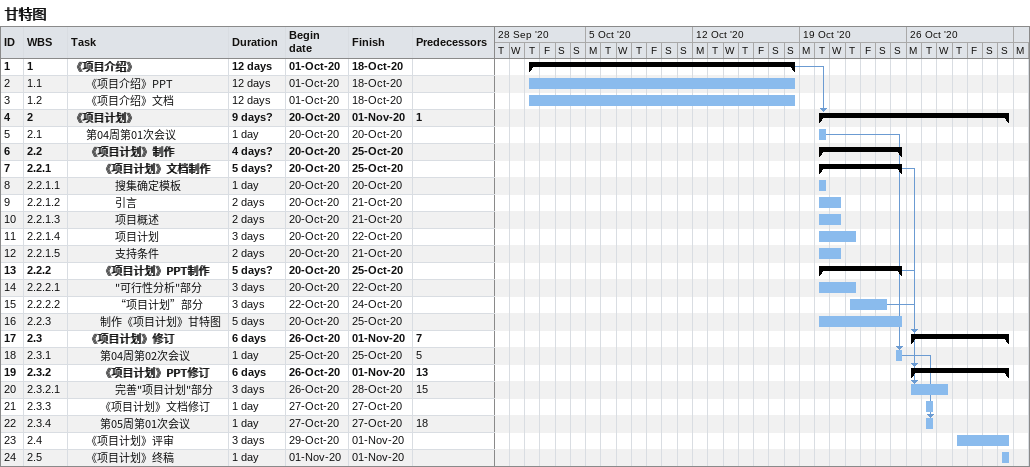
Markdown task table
甘特图

| ID | WBS | Task | Duration | Start | Finish | Predecessors |
|---|---|---|---|---|---|---|
| 1 | 1 | **《项目介绍》** | 12d | 2020-10-01 | 2020-10-18 |  |
| 2 | 1.1 | 《项目介绍》PPT | 12d | 2020-10-01 | 2020-10-18 |  |
| 3 | 1.2 | 《项目介绍》文档 | 12d | 2020-10-01 | 2020-10-18 |  |
| 4 | 2 | **《项目计划》** | 9d? | 2020-10-20 | 2020-11-01 | 1 |
| 5 | 2.1 | 第04周第01次会议 | 1d | 2020-10-20 | 2020-10-20 |  |
| 6 | 2.2 | **《项目计划》制作** | 4d? | 2020-10-20 | 2020-10-25 |  |
| 7 | 2.2.1 | **《项目计划》文档制作** | 5d? | 2020-10-20 | 2020-10-25 |  |
| 8 | 2.2.1.1 | 搜集确定模板 | 1d | 2020-10-20 | 2020-10-20 |  |
| 9 | 2.2.1.2 | 引言 | 2d | 2020-10-20 | 2020-10-21 |  |
| 10 | 2.2.1.3 | 项目概述 | 2d | 2020-10-20 | 2020-10-21 |  |
| 11 | 2.2.1.4 | 项目计划 | 3d | 2020-10-20 | 2020-10-22 |  |
| 12 | 2.2.1.5 | 支持条件 | 2d | 2020-10-20 | 2020-10-21 |  |
| 13 | 2.2.2 | **《项目计划》PPT制作** | 5d? | 2020-10-20 | 2020-10-25 |  |
| 14 | 2.2.2.1 | "可行性分析"部分 | 3d | 2020-10-20 | 2020-10-22 |  |
| 15 | 2.2.2.2 | “项目计划”部分 | 3d | 2020-10-22 | 2020-10-24 |  |
| 16 | 2.2.3 | 制作《项目计划》甘特图 | 5d | 2020-10-20 | 2020-10-25 |  |
| 17 | 2.3 | **《项目计划》修订** | 6d | 2020-10-26 | 2020-11-01 | 7 |
| 18 | 2.3.1 | 第04周第02次会议 | 1d | 2020-10-25 | 2020-10-25 | 5 |
| 19 | 2.3.2 | **《项目计划》PPT修订** | 6d | 2020-10-26 | 2020-11-01 | 13 |
| 20 | 2.3.2.1 | 完善"项目计划"部分 | 3d | 2020-10-26 | 2020-10-28 | 15 |
| 21 | 2.3.3 | 《项目计划》文档修订 | 1d | 2020-10-27 | 2020-10-27 |  |
| 22 | 2.3.4 | 第05周第01次会议 | 1d | 2020-10-27 | 2020-10-27 | 18 |
| 23 | 2.4 | 《项目计划》评审 | 3d | 2020-10-29 | 2020-11-01 |  |
| 24 | 2.5 | 《项目计划》终稿 | 1d | 2020-11-01 | 2020-11-01 |  |
